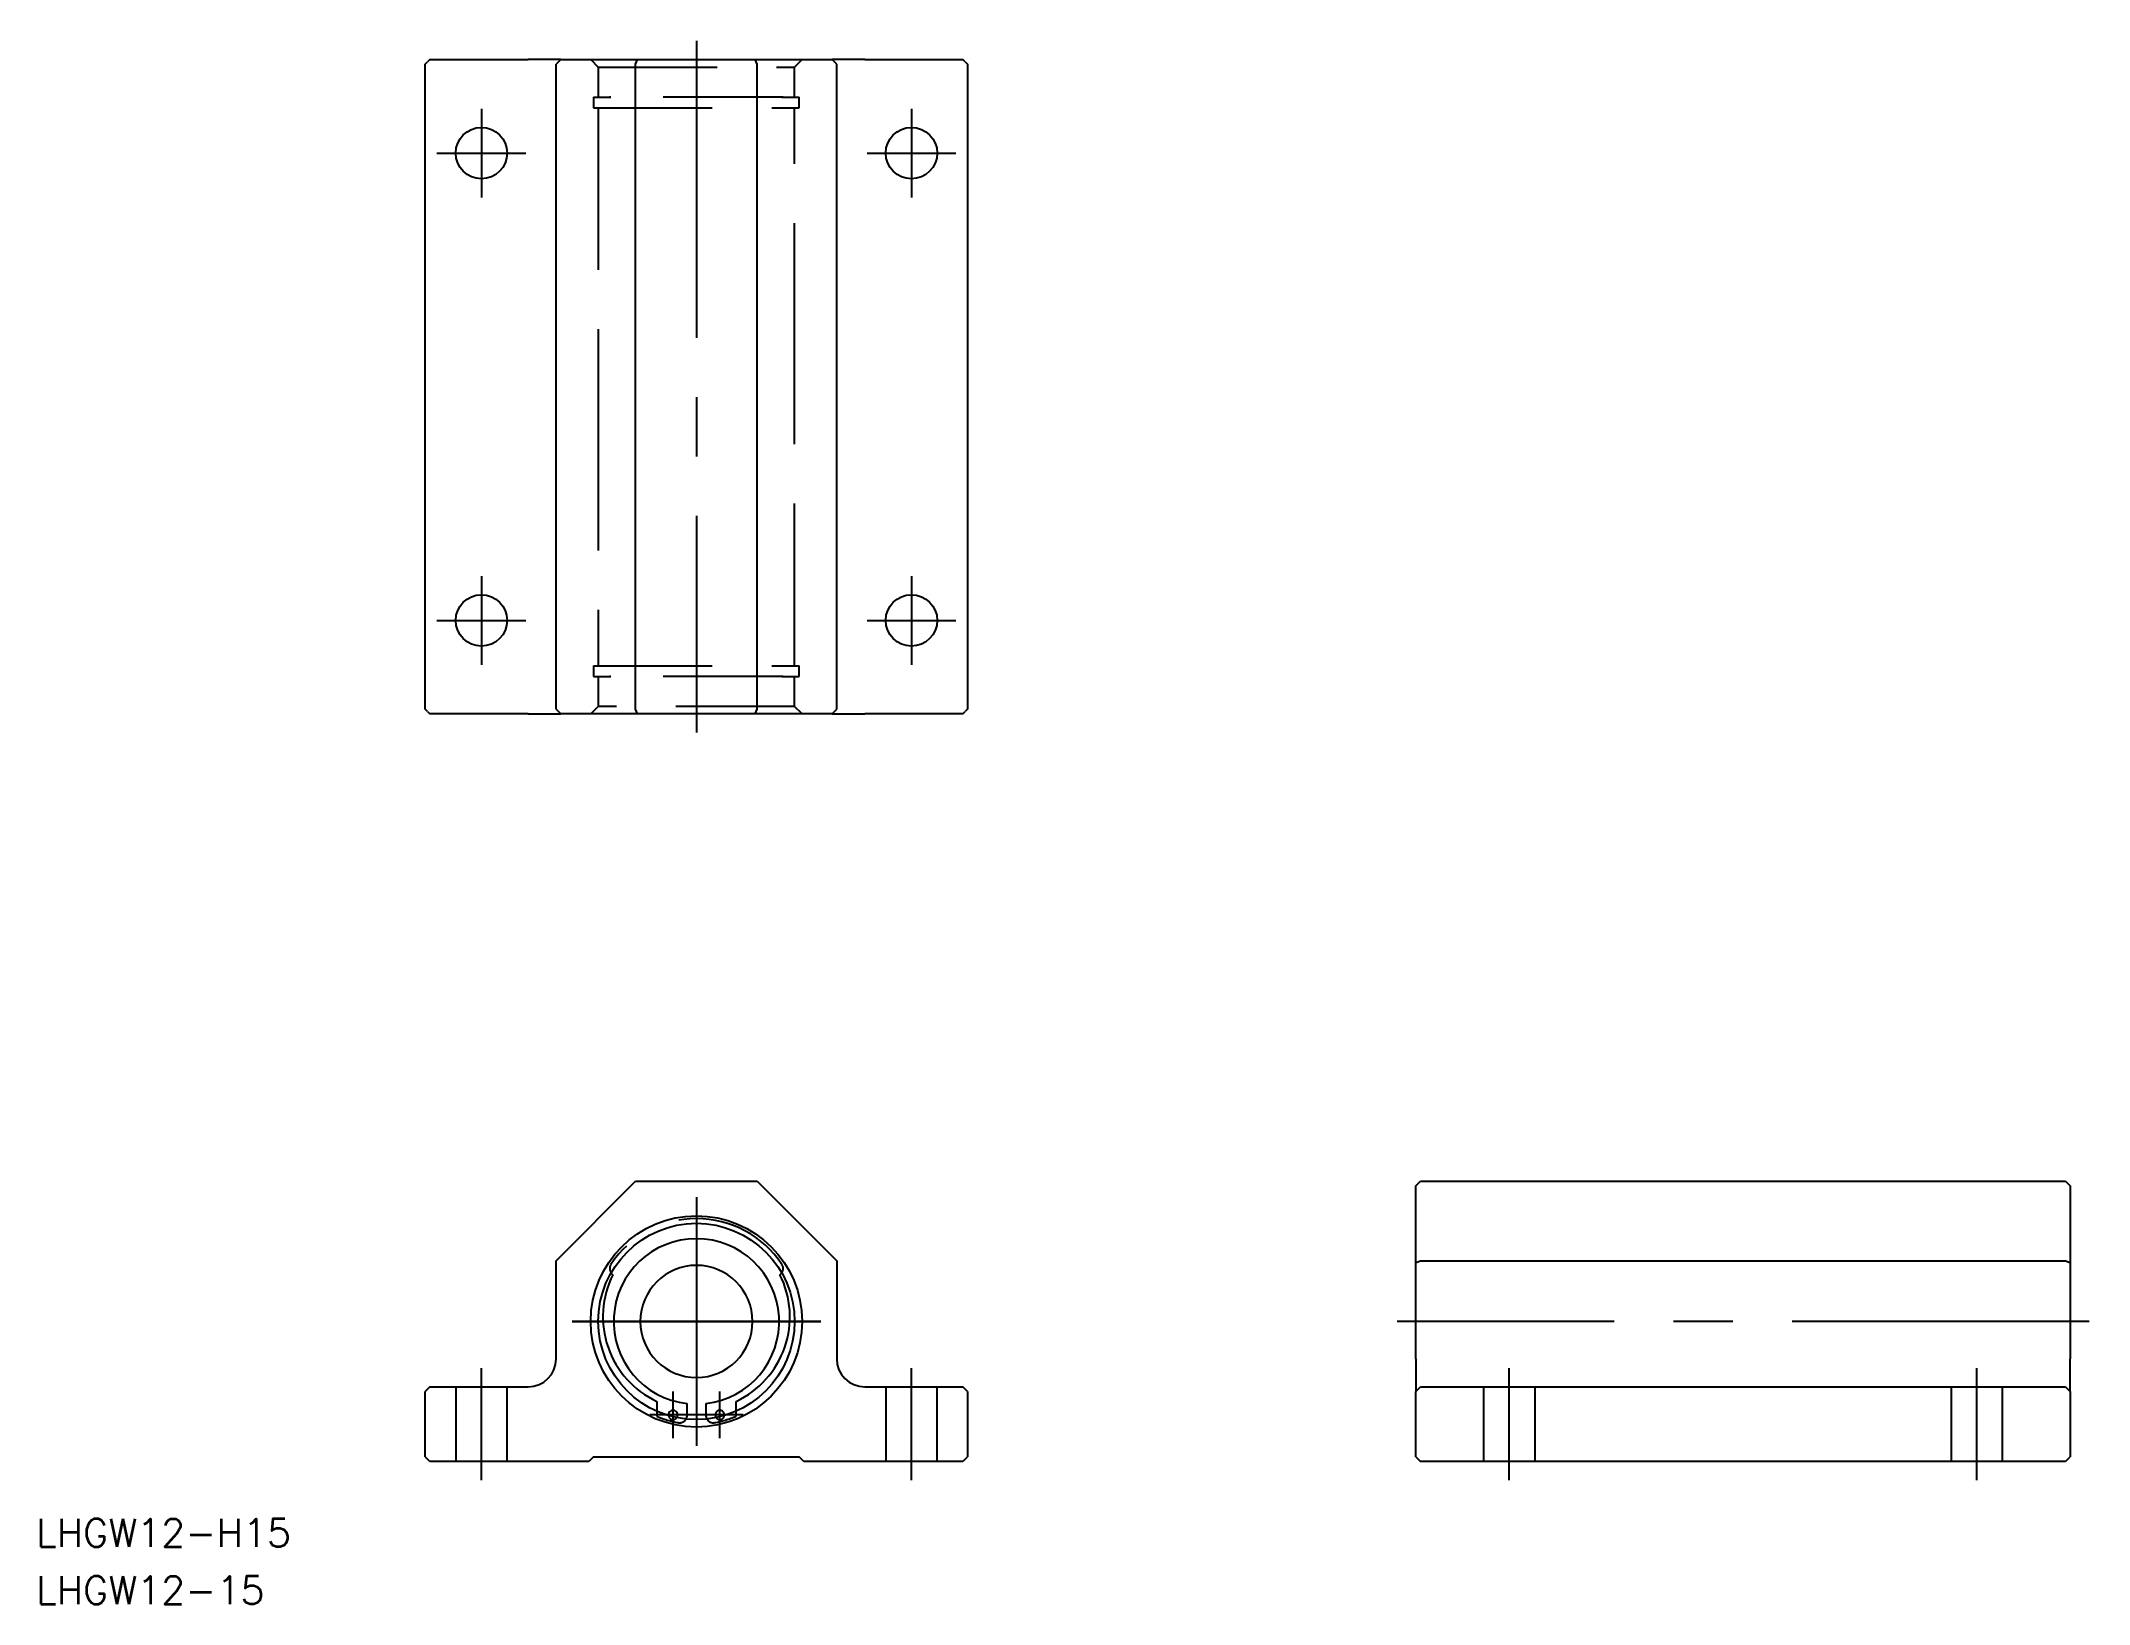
# Model space of a CAD drawing. Extents: x -70 to 149, y -30 to 137.
import ezdxf

# ---------------------------------------------------------------- set-up
doc = ezdxf.new("R2010")
doc.units = 0
doc.linetypes.add('CENTER', pattern=[50.8, 31.75, -6.35, 6.35, -6.35])
doc.linetypes.add('DASHED', pattern=[19.05, 12.7, -6.35])
doc.layers.get('0').update_dxf_attribs({"linetype": 'CONTINUOUS'})
doc.layers.add('CENTER', color=1, linetype='CENTER')
doc.styles.get("Standard").update_dxf_attribs({"font": 'txt.shx', "height": 3, "bigfont": 'bigfont.shx'})

msp = doc.modelspace()

# ---------------------------------------------------------------- linework, layer by layer
at = {"color": 7, "linetype": 'CONTINUOUS'}
for p, q in [((-29, 134.5), (-28.75, 134.75)), ((-29, 65.5), (-29, 134.5)), ((-28.5, 135), (-28.75, 134.75)), ((-28.5, 135), (-18, 135)), ((-14.5, 135), (-18, 135)), ((-14.5, 135), (-15, 134.5)), ((-15, 65.5), (-15, 134.5)), ((-14.5, 135), (-6.29, 135)), ((-6.5, 134.5), (-6.29, 135)), ((-6.5, 65.5), (-6.5, 134.5)), ((-6.29, 135), (6.29, 135)), ((6.29, 135), (14.5, 135)), ((6.5, 134.5), (6.29, 135)), ((6.5, 65.5), (6.5, 134.5)), ((18, 135), (14.5, 135)), ((15, 134.5), (14.5, 135)), ((15, 65.5), (15, 134.5)), ((18, 135), (28.5, 135)), ((28.75, 134.75), (28.5, 135)), ((28.75, 134.75), (29, 134.5)), ((29, 134.5), (29, 65.5)), ((-28.75, 65.25), (-29, 65.5)), ((-28.75, 65.25), (-28.5, 65)), ((-18, 65), (-28.5, 65)), ((-18, 65), (-14.5, 65)), ((-15, 65.5), (-14.5, 65)), ((-6.29, 65), (-14.5, 65)), ((-6.29, 65), (-6.5, 65.5)), ((6.29, 65), (-6.29, 65)), ((6.29, 65), (6.5, 65.5)), ((14.5, 65), (6.29, 65)), ((14.5, 65), (15, 65.5)), ((14.5, 65), (18, 65)), ((28.5, 65), (18, 65)), ((28.5, 65), (28.75, 65.25)), ((29, 65.5), (28.75, 65.25)), ((-15, 6.5), (-6.5, 15)), ((-6.5, 15), (6.5, 15)), ((6.5, 15), (15, 6.5)), ((76.94, 14.5), (77.44, 15)), ((76.94, 6.29), (76.94, 14.5)), ((77.44, 15), (146.44, 15)), ((146.44, 15), (146.94, 14.5)), ((146.94, 14.5), (146.94, 6.29)), ((-15, -4), (-15, 6.5)), ((15, 6.5), (15, -4)), ((76.94, 6.29), (77.44, 6.5)), ((76.94, -4), (76.94, 6.29)), ((77.44, 6.5), (146.44, 6.5)), ((146.44, 6.5), (146.94, 6.29)), ((146.94, 6.29), (146.94, -4)), ((76.94, -4), (76.94, -7.5)), ((146.94, -7.5), (146.94, -4)), ((-28.75, -7.25), (-29, -7.5)), ((-29, -14.5), (-29, -7.5)), ((-28.5, -7), (-28.75, -7.25)), ((-28.5, -7), (-18, -7)), ((-4.25, -8.55), (-4.25, -9.6)), ((4.25, -9.6), (4.25, -8.55)), ((18, -7), (28.5, -7)), ((28.75, -7.25), (28.5, -7)), ((29, -7.5), (28.75, -7.25)), ((29, -7.5), (29, -14.5)), ((76.94, -7.5), (77.19, -7.25)), ((76.94, -14.5), (76.94, -7.5)), ((77.19, -7.25), (77.44, -7)), ((77.44, -7), (146.44, -7)), ((146.44, -7), (146.69, -7.25)), ((146.69, -7.25), (146.94, -7.5)), ((146.94, -7.5), (146.94, -14.5)), ((-1, -10.04), (-1, -8.79)), ((1, -8.79), (1, -10.04)), ((-29, -14.5), (-28.75, -14.75)), ((-28.5, -15), (-28.75, -14.75)), ((-11.5, -15), (-28.5, -15)), ((-11, -14.5), (-11.5, -15)), ((-11, -14.5), (11, -14.5)), ((11.5, -15), (11, -14.5)), ((28.5, -15), (11.5, -15)), ((28.75, -14.75), (28.5, -15)), ((28.75, -14.75), (29, -14.5)), ((76.94, -14.5), (77.19, -14.75)), ((77.19, -14.75), (77.44, -15)), ((146.44, -15), (77.44, -15)), ((146.69, -14.75), (146.44, -15)), ((146.69, -14.75), (146.94, -14.5))]:
    msp.add_line(p, q, dxfattribs=at)
at = {"color": 3, "linetype": 'DASHED'}
for p, q in [((-11.3, 135), (-10.5, 134.2)), ((-10.5, 134.2), (10.5, 134.2)), ((-10.5, 134.2), (-10.5, 131)), ((10.5, 134.2), (11.3, 135)), ((10.5, 131), (10.5, 134.2)), ((-11, 131), (-9.15, 131)), ((-11, 131), (-11, 129.85)), ((-11, 129.85), (11, 129.85)), ((-10.5, 129.85), (-10.5, 129.6)), ((-10.5, 129.6), (-10.5, 126.5)), ((-10.5, 129.6), (-10.5, 126.5)), ((-9.15, 131), (-9.28, 131)), ((9.15, 131), (-9.15, 131)), ((9.15, 131), (11, 131)), ((9.28, 131), (9.15, 131)), ((10.5, 129.6), (10.5, 129.85)), ((10.5, 126.5), (10.5, 129.6)), ((10.5, 126.5), (10.5, 129.6)), ((11, 129.85), (11, 131)), ((-10.5, 126.5), (-10.5, 125.2)), ((-10.5, 125.2), (-10.5, 104.8)), ((-10.5, 125.2), (-10.5, 104.8)), ((10.5, 125.2), (10.5, 126.5)), ((10.5, 104.8), (10.5, 125.2)), ((10.5, 104.8), (10.5, 125.2)), ((-10.5, 104.8), (-10.5, 103.5)), ((-10.5, 103.5), (-10.5, 100.4)), ((-10.5, 103.5), (-10.5, 100.4)), ((10.5, 103.5), (10.5, 104.8)), ((10.5, 100.4), (10.5, 103.5)), ((10.5, 100.4), (10.5, 103.5)), ((-10.5, 100.4), (-10.5, 99.6)), ((-10.5, 99.6), (-10.5, 96.5)), ((-10.5, 99.6), (-10.5, 96.5)), ((10.5, 99.6), (10.5, 100.4)), ((10.5, 96.5), (10.5, 99.6)), ((10.5, 96.5), (10.5, 99.6)), ((-10.5, 96.5), (-10.5, 95.2)), ((10.5, 95.2), (10.5, 96.5)), ((-10.5, 95.2), (-10.5, 74.8)), ((-10.5, 95.2), (-10.5, 74.8)), ((10.5, 74.8), (10.5, 95.2)), ((10.5, 74.8), (10.5, 95.2)), ((-10.5, 74.8), (-10.5, 73.5)), ((10.5, 73.5), (10.5, 74.8)), ((-10.5, 73.5), (-10.5, 70.4)), ((-10.5, 73.5), (-10.5, 70.4)), ((10.5, 70.4), (10.5, 73.5)), ((10.5, 70.4), (10.5, 73.5)), ((-11, 70.15), (11, 70.15)), ((-11, 70.15), (-11, 69)), ((-10.5, 70.4), (-10.5, 70.15)), ((10.5, 70.15), (10.5, 70.4)), ((11, 69), (11, 70.15)), ((-11, 69), (-9.15, 69)), ((-10.5, 69), (-10.5, 65.8)), ((-9.15, 69), (-9.28, 69)), ((9.15, 69), (-9.15, 69)), ((9.15, 69), (11, 69)), ((9.28, 69), (9.15, 69)), ((10.5, 65.8), (10.5, 69)), ((-10.5, 65.8), (-11.3, 65)), ((10.5, 65.8), (-10.5, 65.8)), ((11.3, 65), (10.5, 65.8)), ((-25.75, -7), (-25.75, -15)), ((-20.25, -15), (-20.25, -7)), ((20.25, -7), (20.25, -15)), ((25.75, -15), (25.75, -7)), ((84.19, -7), (84.19, -15)), ((89.69, -15), (89.69, -7)), ((134.19, -7), (134.19, -15)), ((139.69, -15), (139.69, -7)), ((-4.25, -9.6), (-4.25, -10.15)), ((4.25, -10.15), (4.25, -9.6))]:
    msp.add_line(p, q, dxfattribs=at)
at = {"color": 7, "linetype": 'CONTINUOUS'}
for centre, radius in [((-23, 125), 2.75), ((23, 125), 2.75), ((-23, 75), 2.75), ((23, 75), 2.75), ((0, 0), 11.3), ((0, 0), 10.5)]:
    msp.add_circle(centre, radius, dxfattribs=at)
at = {"color": 3, "linetype": 'DASHED'}
for centre, radius, start, end in [((0, 0), 11, 33.7272, 146.2728), ((-8.48, 5.66), 0.8, 146.2728, 216.3168), ((8.48, 5.66), 0.8, 323.6832, 33.7272), ((0, 0), 11, 247.2716, 259.8358), ((-2.5, -10), 0.5, 187.2977, 324.6298), ((-1.8, -10.04), 0.8, 259.8358, 329.8797), ((1.8, -10.04), 0.8, 210.1203, 280.1642), ((0, 0), 11, 280.1642, 292.7284), ((2.5, -10), 0.5, 215.3702, 352.7023)]:
    msp.add_arc(centre, radius, start, end, dxfattribs=at)
at = {"color": 7, "linetype": 'CONTINUOUS'}
for centre, radius, start, end in [((0, 0), 8.85, 276.488, 263.512), ((0, 0.5), 10, 153.2563, 244.8493), ((-8.48, 5.66), 0.8, 216.3168, 236.027), ((0, 0), 6, 90, 0), ((0, 0), 6, 0, 90), ((0, 0.5), 10, 295.1507, 26.7437), ((8.48, 5.66), 0.8, 303.973, 323.6832), ((-18, -4), 3, 270, 0), ((18, -4), 3, 180, 270), ((-2.5, -10), 0.5, 0, 187.2977), ((-2.5, -10), 0.5, 324.6298, 0), ((-1.8, -10.04), 0.8, 329.8797, 0), ((1.8, -10.04), 0.8, 180, 210.1203), ((2.5, -10), 0.5, 0, 215.3702), ((2.5, -10), 0.5, 352.7023, 0)]:
    msp.add_arc(centre, radius, start, end, dxfattribs=at)
at = {"layer": 'CENTER', "color": 1, "linetype": 'CENTER'}
for p, q in [((0, 137), (0, 63)), ((-23, 129.75), (-23, 120.25)), ((23, 129.75), (23, 120.25)), ((-27.75, 125), (-18.25, 125)), ((18.25, 125), (27.75, 125)), ((-23, 79.75), (-23, 70.25)), ((23, 79.75), (23, 70.25)), ((-27.75, 75), (-18.25, 75)), ((18.25, 75), (27.75, 75)), ((0, 13.3), (0, -13.3)), ((-13.3, 0), (13.3, 0)), ((13.3, 0), (-13.3, 0)), ((148.94, 0), (74.94, 0)), ((-23, -17), (-23, -5)), ((23, -17), (23, -5)), ((86.94, -17), (86.94, -5)), ((136.94, -17), (136.94, -5)), ((-2.5, -12.5), (-2.5, -7.5)), ((2.5, -12.5), (2.5, -7.5)), ((5, -10), (-5, -10))]:
    msp.add_line(p, q, dxfattribs=at)

# ---------------------------------------------------------------- texts
at = {"color": 7, "linetype": 'CONTINUOUS'}
for s, p in [('LHGW12-H15', (-70.62, -24.13)), ('LHGW12-15', (-70.62, -30.24))]:
    msp.add_text(s, height=3, dxfattribs=at).set_placement(p)

doc.saveas('drawing.dxf')
